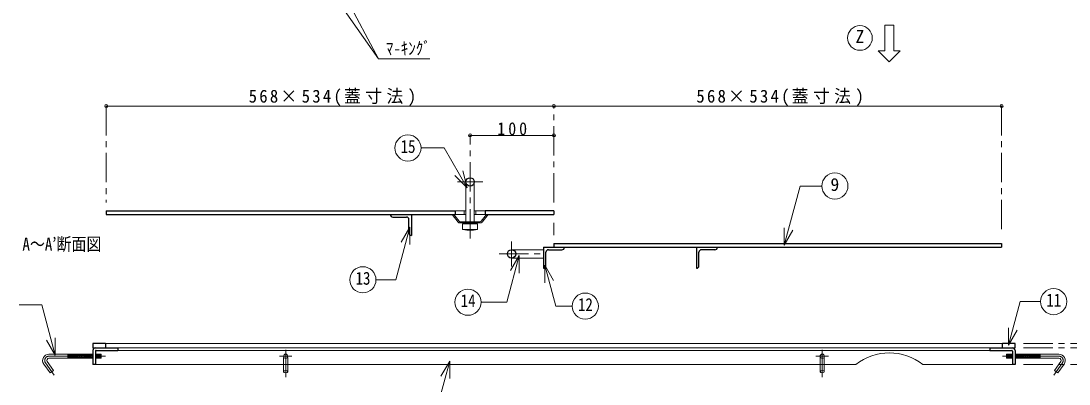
# Model space of a CAD drawing. Units: millimetres at full size, sheet at 1:7; details may follow other scales. Extents: x -1472 to 1363, y -987 to 980.
# Drawn here: x -837 to 413, y -279 to 155 of the extents above; entities that cross this region are included whole.
import ezdxf
from ezdxf.enums import TextEntityAlignment as Align

# ---------------------------------------------------------------- set-up
doc = ezdxf.new("R2010")
doc.units = ezdxf.units.MM
doc.header["$LTSCALE"] = 7
doc.header["$PDMODE"] = 32
doc.header["$PDSIZE"] = 3.5
doc.linetypes.add('CHAIN1', pattern=[8, 5, -1, 1, -1])
doc.linetypes.add('DASHED1', pattern=[1.8, 1.2, -0.6])
doc.layers.add('0-0____1', color=4, linetype='Continuous', lineweight=9)
doc.styles.add('ＭＳ ゴシック', font='')
doc.styles.get('ＭＳ ゴシック').set_extended_font_data('MS Gothic')

msp = doc.modelspace()

# ---------------------------------------------------------------- linework, layer by layer
at = {"layer": '0-0____1', "color": 7, "lineweight": 18}
for p, q in [((-487.461, 253.511), (-410.952, 109.618)), ((-480.119, 208.4), (-410.952, 109.618)), ((-410.952, 109.618), (-349.513, 109.618)), ((-304.874, -44.531), (-310.309, -24.247)), ((-304.874, -44.531), (-319.723, -29.682)), ((-306.501, -37.38), (-306.501, -84.88)), ((-296.501, -37.38), (-296.501, -84.88)), ((73.1, -113.069), (92.059, -42.315)), ((117.98, -42.315), (92.059, -42.315)), ((-308.501, -71.88), (-319.501, -71.88)), ((-308.501, -71.88), (-308.501, -76.38)), ((-315.902, -85.254), (-323.001, -76.38)), ((-314.731, -84.317), (-321.08, -76.38)), ((-319.501, -76.38), (-308.501, -76.38)), ((-289.443, -84.88), (-313.559, -84.88)), ((-313.559, -86.38), (-289.443, -86.38)), ((-310.501, -87.38), (-292.501, -87.38)), ((-310.501, -94.38), (-310.501, -87.38)), ((-306.501, -86.38), (-306.501, -86.98)), ((-305.501, -86.88), (-297.501, -86.88)), ((-297.501, -86.88), (-301.501, -87.38)), ((-301.501, -87.38), (-301.501, -94.38)), ((-292.501, -87.38), (-297.501, -86.88)), ((-296.501, -86.38), (-296.501, -86.98)), ((-292.501, -94.38), (-292.501, -87.38)), ((-288.272, -84.317), (-281.922, -76.38)), ((-287.101, -85.254), (-280.001, -76.38)), ((-373.322, -91.243), (-383.822, -109.429)), ((-373.322, -91.243), (-373.322, -112.243)), ((-310.501, -94.38), (-292.501, -94.38)), ((-310.501, -94.38), (-305.501, -94.88)), ((-305.501, -94.88), (-301.501, -94.38)), ((-301.501, -94.38), (-297.501, -94.88)), ((73.1, -113.069), (73.1, -92.069)), ((73.1, -113.069), (83.6, -94.883)), ((-252.001, -118.38), (-214.001, -118.38)), ((-242.881, -125.105), (-253.381, -143.292)), ((-252.001, -128.38), (-214.001, -128.38)), ((-242.881, -125.105), (-242.881, -146.105)), ((-212.425, -136.829), (-201.925, -155.015)), ((-212.425, -136.829), (-212.425, -157.829)), ((-212.425, -136.829), (-199.361, -185.586)), ((-179.727, -185.586), (-199.361, -185.586)), ((340.64, -232.375), (354.616, -180.216)), ((378.93, -180.216), (354.616, -180.216)), ((340.64, -232.375), (340.64, -211.375)), ((-796.251, -244.265), (-796.251, -223.265)), ((340.64, -232.375), (351.14, -214.188)), ((-796.251, -244.265), (-806.751, -226.078)), ((333.499, -230.38), (-736.501, -230.38)), ((-721.501, -235.38), (318.499, -235.38)), ((-803.896, -242.88), (-751.501, -242.88)), ((-803.896, -247.88), (-751.501, -247.88)), ((-748.501, -242.88), (-741.4, -242.88)), ((-748.501, -247.88), (-741.4, -247.88)), ((-741.4, -242.88), (-741.4, -247.88)), ((-721.501, -238.38), (318.499, -238.38)), ((338.397, -247.88), (338.397, -242.88)), ((345.499, -242.88), (338.397, -242.88)), ((345.499, -247.88), (338.397, -247.88)), ((400.894, -242.88), (348.499, -242.88)), ((400.894, -247.88), (348.499, -247.88)), ((-810.04, -254.682), (-802.597, -265.312)), ((-325.828, -251.129), (-336.328, -269.316)), ((-325.828, -251.129), (-325.828, -272.129)), ((407.037, -254.682), (399.594, -265.312))]:
    msp.add_line(p, q, dxfattribs=at)
at = {"layer": '0-0____1'}
for p, q in [((193.249, 149.62), (203.749, 149.62)), ((193.249, 118.995), (193.249, 149.62)), ((203.749, 149.62), (203.749, 118.995)), ((185.374, 118.995), (193.249, 118.995)), ((-735.501, 53.12), (-201.501, 53.12)), ((-201.501, 53.12), (332.499, 53.12)), ((-301.501, 18.12), (-201.501, 18.12)), ((-306.501, -71.88), (-308.501, -71.88)), ((-294.501, -71.88), (-296.501, -71.88)), ((-308.501, -76.38), (-306.501, -76.38)), ((-296.501, -76.38), (-294.501, -76.38)), ((-781.4, -242.88), (-781.4, -247.88)), ((-780.53, -247.88), (-780.938, -242.88)), ((-779.527, -247.88), (-779.935, -242.88)), ((-778.523, -247.88), (-778.932, -242.88)), ((-777.52, -247.88), (-777.928, -242.88)), ((-776.517, -247.88), (-776.925, -242.88)), ((-775.513, -247.88), (-775.922, -242.88)), ((-774.51, -247.88), (-774.918, -242.88)), ((-773.507, -247.88), (-773.915, -242.88)), ((-772.503, -247.88), (-772.912, -242.88)), ((-771.5, -247.88), (-771.908, -242.88)), ((-770.497, -247.88), (-770.905, -242.88)), ((-769.493, -247.88), (-769.902, -242.88)), ((-768.49, -247.88), (-768.898, -242.88)), ((-767.487, -247.88), (-767.895, -242.88)), ((-766.483, -247.88), (-766.892, -242.88)), ((-765.48, -247.88), (-765.888, -242.88)), ((-764.477, -247.88), (-764.885, -242.88)), ((-763.473, -247.88), (-763.882, -242.88)), ((-762.47, -247.88), (-762.878, -242.88)), ((-761.467, -247.88), (-761.875, -242.88)), ((-760.463, -247.88), (-760.872, -242.88)), ((-759.46, -247.88), (-759.868, -242.88)), ((-758.457, -247.88), (-758.865, -242.88)), ((-757.453, -247.88), (-757.862, -242.88)), ((-756.45, -247.88), (-756.858, -242.88)), ((-755.447, -247.88), (-755.855, -242.88)), ((-754.443, -247.88), (-754.852, -242.88)), ((-753.44, -247.88), (-753.848, -242.88)), ((-752.437, -247.88), (-752.845, -242.88)), ((-751.501, -247.047), (-751.842, -242.88)), ((-748.423, -247.88), (-748.501, -246.925)), ((-747.42, -247.88), (-747.828, -242.88)), ((-746.417, -247.88), (-746.825, -242.88)), ((-745.413, -247.88), (-745.822, -242.88)), ((-744.41, -247.88), (-744.818, -242.88)), ((-743.407, -247.88), (-743.815, -242.88)), ((-742.403, -247.88), (-742.812, -242.88)), ((-741.4, -247.88), (-741.808, -242.88)), ((338.397, -242.88), (338.806, -247.88)), ((339.401, -242.88), (339.809, -247.88)), ((340.404, -242.88), (340.812, -247.88)), ((341.407, -242.88), (341.816, -247.88)), ((342.411, -242.88), (342.819, -247.88)), ((343.414, -242.88), (343.822, -247.88)), ((344.417, -242.88), (344.826, -247.88)), ((345.421, -242.88), (345.499, -243.835)), ((348.499, -243.713), (348.839, -247.88)), ((349.434, -242.88), (349.842, -247.88)), ((350.437, -242.88), (350.846, -247.88)), ((351.441, -242.88), (351.849, -247.88)), ((352.444, -242.88), (352.852, -247.88)), ((353.447, -242.88), (353.856, -247.88)), ((354.451, -242.88), (354.859, -247.88)), ((355.454, -242.88), (355.862, -247.88)), ((356.457, -242.88), (356.866, -247.88)), ((357.461, -242.88), (357.869, -247.88)), ((358.464, -242.88), (358.872, -247.88)), ((359.467, -242.88), (359.876, -247.88)), ((360.471, -242.88), (360.879, -247.88)), ((361.474, -242.88), (361.882, -247.88)), ((362.477, -242.88), (362.886, -247.88)), ((363.481, -242.88), (363.889, -247.88)), ((364.484, -242.88), (364.892, -247.88)), ((365.487, -242.88), (365.896, -247.88)), ((366.491, -242.88), (366.899, -247.88)), ((367.494, -242.88), (367.902, -247.88)), ((368.497, -242.88), (368.906, -247.88)), ((369.501, -242.88), (369.909, -247.88)), ((370.504, -242.88), (370.912, -247.88)), ((371.507, -242.88), (371.916, -247.88)), ((372.511, -242.88), (372.919, -247.88)), ((373.514, -242.88), (373.922, -247.88)), ((374.517, -242.88), (374.926, -247.88)), ((375.521, -242.88), (375.929, -247.88)), ((376.524, -242.88), (376.932, -247.88)), ((377.527, -242.88), (377.936, -247.88)), ((378.397, -247.88), (378.397, -242.88)), ((158.499, -255.38), (-748.501, -255.38)), ((-524.001, -255.38), (-524.001, -263.878)), ((-519.001, -255.38), (-519.001, -263.878)), ((115.999, -255.38), (115.999, -263.878)), ((120.999, -255.38), (120.999, -263.878)), ((345.499, -255.38), (238.499, -255.38))]:
    msp.add_line(p, q, dxfattribs=at)
at = {"layer": '0-0____1', "linetype": 'CHAIN1'}
for p, q in [((-735.501, 53.12), (-735.501, -61.88)), ((-201.501, -61.88), (-201.501, 53.12)), ((332.499, 53.12), (332.499, -100.88)), ((-301.501, -104.88), (-301.501, 18.12)), ((-316.501, -37.38), (-286.501, -37.38)), ((-201.501, -86.38), (-201.501, -100.88)), ((-252.001, -138.38), (-252.001, -108.38)), ((-267.001, -123.38), (-214.001, -123.38)), ((358.499, -230.38), (538.499, -230.38)), ((358.499, -235.38), (538.499, -235.38)), ((-803.896, -245.38), (-736.4, -245.38)), ((-514.001, -245.38), (-529.001, -245.38)), ((-521.501, -237.88), (-521.501, -270.312)), ((110.999, -245.38), (125.999, -245.38)), ((118.499, -237.88), (118.499, -270.312)), ((400.894, -245.38), (333.397, -245.38)), ((-807.992, -253.248), (-797.681, -267.973)), ((358.499, -255.38), (538.499, -255.38)), ((404.989, -253.248), (394.679, -267.973))]:
    msp.add_line(p, q, dxfattribs=at)
at = {"layer": '0-0____1', "color": 5, "lineweight": 25}
for p, q in [((-735.501, -71.88), (-319.501, -71.88)), ((-319.501, -71.88), (-319.501, -76.38)), ((-283.501, -71.88), (-283.501, -76.38)), ((-201.501, -71.88), (-283.501, -71.88)), ((-201.501, -71.88), (-201.501, -76.38)), ((-393.501, -79.38), (-377.501, -79.38)), ((-374.501, -98.38), (-374.501, -82.38)), ((-371.501, -76.38), (-371.501, -101.38)), ((-283.501, -76.38), (-201.501, -76.38)), ((-201.501, -110.88), (332.499, -110.88)), ((-201.501, -110.88), (-201.501, -115.38)), ((332.499, -110.88), (332.499, -115.38)), ((-214.001, -115.38), (332.499, -115.38)), ((-214.001, -115.38), (-214.001, -140.38)), ((-211.001, -137.38), (-211.001, -121.38)), ((-208.001, -118.38), (-192.001, -118.38)), ((-31.501, -115.38), (-31.501, -140.38)), ((-28.501, -137.38), (-28.501, -121.38)), ((-9.501, -118.38), (-25.501, -118.38)), ((-751.501, -230.38), (-751.501, -235.38)), ((-736.501, -230.38), (-751.501, -230.38)), ((-751.501, -235.38), (-721.501, -235.38)), ((-736.501, -230.38), (-736.501, -235.38)), ((-721.501, -235.38), (-721.501, -238.38)), ((318.499, -235.38), (348.499, -235.38)), ((318.499, -235.38), (318.499, -238.38)), ((348.499, -230.38), (333.499, -230.38)), ((333.499, -235.38), (333.499, -230.38)), ((348.499, -235.38), (348.499, -230.38)), ((-751.501, -238.38), (-751.501, -255.38)), ((-748.501, -239.38), (-748.501, -255.38)), ((-747.501, -238.38), (-721.501, -238.38)), ((318.499, -238.38), (344.499, -238.38)), ((345.499, -239.38), (345.499, -255.38)), ((348.499, -238.38), (348.499, -255.38)), ((-748.501, -255.38), (-751.501, -255.38)), ((348.499, -255.38), (345.499, -255.38))]:
    msp.add_line(p, q, dxfattribs=at)
at = {"layer": '0-0____1', "linetype": 'DASHED1'}
for p, q in [((-307.501, -84.88), (-307.501, -86.38)), ((-306.501, -84.88), (-306.501, -86.38)), ((-296.501, -84.88), (-296.501, -86.38)), ((-295.501, -84.88), (-295.501, -86.38)), ((-524.001, -255.38), (-524.001, -245.38)), ((-519.001, -255.38), (-519.001, -245.38)), ((115.999, -255.38), (115.999, -245.38)), ((120.999, -255.38), (120.999, -245.38))]:
    msp.add_line(p, q, dxfattribs=at)
at = {"layer": '0-0____1'}
msp.add_lwpolyline([(185.374, 118.995), (198.499, 105.87), (211.624, 118.995), (203.749, 118.995)], dxfattribs=at)
at = {"layer": '0-0____1', "color": 7, "lineweight": 18}
for points in [[(-304.874, -44.531), (-332.344, 3.048), (-360.058, 3.048)], [(-283.501, -71.88), (-294.501, -71.88), (-294.501, -76.38), (-283.501, -76.38)], [(-301.501, -87.38), (-305.501, -86.88), (-310.501, -87.38)], [(-373.322, -91.243), (-390.187, -154.183), (-413.81, -154.183)], [(-305.501, -94.88), (-297.501, -94.88), (-292.501, -94.38)], [(-242.881, -125.105), (-257.847, -180.961), (-288.453, -180.961)], [(-796.251, -244.265), (-812.364, -184.128), (-839.373, -184.128)], [(-805.944, -251.814), (-798.501, -262.444), (-802.597, -265.312)], [(-325.828, -251.129), (-339.095, -300.64), (-368.686, -300.64)], [(402.942, -251.814), (395.499, -262.444), (399.594, -265.312)]]:
    msp.add_lwpolyline(points, dxfattribs=at)
at = {"layer": '0-0____1', "color": 5, "lineweight": 25}
msp.add_lwpolyline([(-735.501, -71.88), (-735.501, -76.38), (-319.501, -76.38)], dxfattribs=at)
at = {"layer": '0-0____1', "color": 7, "lineweight": 18}
for centre, radius in [((163.499, 134.307), 14.7), ((-375.658, 3.048), 15.6), ((133.58, -42.315), 15.6), ((-429.41, -154.183), 15.6), ((-304.053, -180.961), 15.6), ((-164.127, -185.586), 15.6), ((394.53, -180.216), 15.6)]:
    msp.add_circle(centre, radius, dxfattribs=at)
at = {"layer": '0-0____1', "color": 5, "lineweight": 25}
for centre in [(-301.501, -37.38), (-252.001, -123.38)]:
    msp.add_circle(centre, 5, dxfattribs=at)
at = {"layer": '0-0____1'}
for centre in [(-521.501, -245.38), (118.499, -245.38)]:
    msp.add_circle(centre, 2.5, dxfattribs=at)
at = {"layer": '0-0____1', "color": 5, "lineweight": 25}
for centre, radius, start, end in [((-393.501, -76.38), 3, 180, 270), ((-377.501, -82.38), 3, 0, 90), ((-371.501, -98.38), 3, 180, 270), ((-208.001, -121.38), 3, 90, 180), ((-192.001, -115.38), 3, 270, 0), ((-25.501, -121.38), 3, 90, 180), ((-9.501, -115.38), 3, 270, 0), ((-214.001, -137.38), 3, 270, 0), ((-31.501, -137.38), 3, 270, 0), ((-748.501, -238.38), 3, 90, 180), ((345.499, -238.38), 3, 0, 90), ((-747.501, -239.38), 1, 90, 180), ((344.499, -239.38), 1, 0, 90)]:
    msp.add_arc(centre, radius, start, end, dxfattribs=at)
at = {"layer": '0-0____1', "color": 7, "lineweight": 18}
for centre, radius, start, end in [((-313.559, -83.38), 3, 218.65981, 270), ((-313.559, -83.38), 1.5, 218.65981, 270), ((-289.443, -83.38), 1.5, 270, 321.34019), ((-289.443, -83.38), 3, 270, 321.34019), ((-803.896, -250.38), 7.5, 90, 215), ((-803.896, -250.38), 2.5, 90, 215), ((400.894, -250.38), 7.5, 325, 90), ((400.894, -250.38), 2.5, 325, 90)]:
    msp.add_arc(centre, radius, start, end, dxfattribs=at)
at = {"layer": '0-0____1', "linetype": 'CHAIN1'}
for centre, start, end in [((-803.896, -250.38), 90, 215), ((400.894, -250.38), 325, 90)]:
    msp.add_arc(centre, 5, start, end, dxfattribs=at)
at = {"layer": '0-0____1'}
msp.add_arc((198.499, -305.523), 64.143, 51.41991, 128.58009, dxfattribs=at)
for centre in [(-521.501, -263.868), (118.499, -263.868)]:
    msp.add_ellipse(centre, major_axis=(2.5, 0), ratio=0.57, dxfattribs=at)
for p in [(-735.501, 53.12), (-201.501, 53.12), (332.499, 53.12), (-301.501, 18.12), (-201.501, 18.12)]:
    msp.add_point(p, dxfattribs=at)

# ---------------------------------------------------------------- texts
at = {"layer": '0-0____1', "color": 7, "style": 'ＭＳ ゴシック'}
for s, p in [('Z', (158.249, 123.807)), ('9', (128.33, -52.815))]:
    msp.add_text(s, height=15.4, dxfattribs=at).set_placement(p, align=Align.BOTTOM_LEFT)
at = {"layer": '0-0____1', "color": 7, "style": 'ＭＳ ゴシック', "width": 0.85}
for s, p in [('ﾏ-ｷﾝｸﾞ', (-402.013, 109.618)), ('15', (-384.408, -7.452)), ('A～A’断面図', (-835.501, -123.88)), ('13', (-438.16, -164.683)), ('14', (-312.803, -191.461)), ('11', (385.78, -190.716)), ('12', (-172.877, -196.086))]:
    msp.add_text(s, height=15.4, dxfattribs=at).set_placement(p, align=Align.BOTTOM_LEFT)
at = {"layer": '0-0____1', "color": 7, "char_height": 15.4, "attachment_point": 7, "style": 'ＭＳ ゴシック'}
for s, insert in [('\\T1.27;\\W0.95;568×534(蓋寸法)', (-565.626, 53.12)), ('\\T1.27;\\W0.95;568×534(蓋寸法)', (-31.626, 53.12)), ('\\T1.38;\\W0.9;100', (-269.001, 18.12))]:
    msp.add_mtext(s, dxfattribs=dict(at, insert=insert))

doc.saveas('drawing.dxf')
